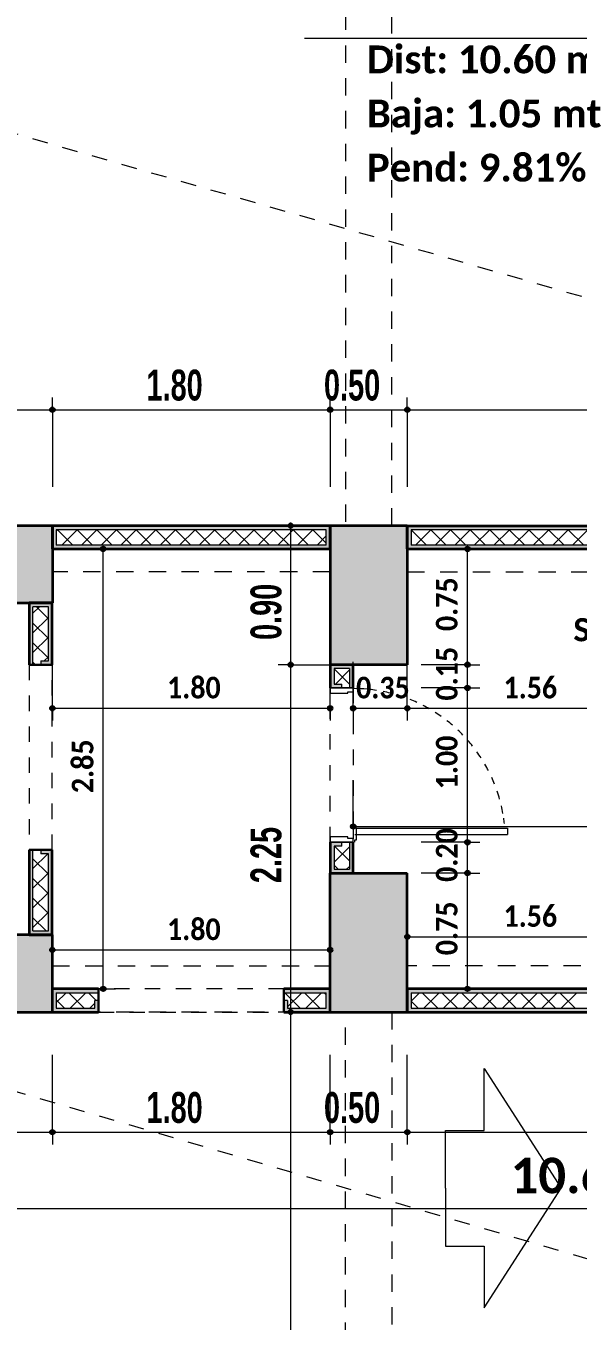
# Model space of a CAD drawing. Header units: metres. Extents: x -144 to 1000, y -717 to 29.
# Drawn here: x 414.81 to 418.39, y -562.43 to -554.04 of the extents above; entities that cross this region are included whole.
import ezdxf

# ---------------------------------------------------------------- set-up
doc = ezdxf.new("R2010")
doc.units = ezdxf.units.M
for name, pattern in [('Basculante', [0.11625, 0.075, -0.04125]), ('basculante modificado', [0.18, 0.1125, -0.0675]), ('Trazo', [0.45, 0.225, -0.225])]:
    doc.linetypes.add(name, pattern=pattern)
doc.layers.get('0').update_dxf_attribs({"color": 1})
for name, color, linetype, lineweight in [('A-ANNO-DIMS', 1, 'Continuous', 9), ('A-DETL', 1, 'Continuous', 9), ('A-DETL-GENF', 1, 'Continuous', 9), ('A-DETL-MEDM', 1, 'Continuous', 30), ('A-DOOR', 1, 'Continuous', 9), ('A-DOOR-FRAM', 1, 'Continuous', 9), ('A-DOOR-HDLN', 1, 'Trazo', 20), ('A-FLOR', 2, 'Continuous', 9), ('A-WALL', 4, 'Continuous', 9), ('G-ANNO-DIMS', 1, 'Continuous', 9), ('G-ANNO-TEXT', 2, 'Continuous', 9), ('S-COLS', 7, 'Continuous', 9)]:
    doc.layers.add(name, color=color, linetype=linetype, lineweight=lineweight)
doc.layers.add('A-WALL-PATT', color=7, linetype='Continuous', lineweight=35, true_color=0x9c9c9c)
doc.styles.add('Britannic Bold_B_3', font='', dxfattribs={"width": 0.7})
doc.styles.add('Calibri_B_1', font='calibrib.ttf', dxfattribs={"height": 0.135})
doc.styles.add('Calibri_B_3', font='calibrib.ttf', dxfattribs={"height": 0.15})
doc.styles.add('Calibri_B_5', font='calibrib.ttf', dxfattribs={"height": 0.66})
doc.styles.add('Calibri_B_6', font='calibrib.ttf', dxfattribs={"width": 0.9})
doc.styles.get('Britannic Bold_B_3').set_extended_font_data('Britannic Bold', bold=True)

# ---------------------------------------------------------------- blocks, each defined once
blk = doc.blocks.new('Y')
at = {"layer": 'A-ANNO-DIMS', "lineweight": 25, "true_color": 0x00592d}
h = blk.add_hatch(color=118, dxfattribs=at)
edge = h.paths.add_edge_path()
edge.add_arc((404.1448, -496.0422), 0.015, 0, 360)
h = blk.add_hatch(color=118, dxfattribs=at)
edge = h.paths.add_edge_path()
edge.add_arc((404.1448, -496.0422), 0.015, 0, 360)
h = blk.add_hatch(color=118, dxfattribs=at)
edge = h.paths.add_edge_path()
edge.add_arc((405.9448, -496.0422), 0.015, 0, 360)
h = blk.add_hatch(color=118, dxfattribs=at)
edge = h.paths.add_edge_path()
edge.add_arc((405.9448, -496.0422), 0.015, 0, 360)
h = blk.add_hatch(color=118, dxfattribs=at)
edge = h.paths.add_edge_path()
edge.add_arc((406.4448, -496.0422), 0.015, 0, 360)
h = blk.add_hatch(color=118, dxfattribs=at)
edge = h.paths.add_edge_path()
edge.add_arc((406.4448, -496.0422), 0.015, 0, 360)
h = blk.add_hatch(color=118, dxfattribs=at)
edge = h.paths.add_edge_path()
edge.add_arc((405.6888, -496.7929), 0.015, 0, 360)
at = {"layer": 'A-ANNO-DIMS', "lineweight": 25}
h = blk.add_hatch(color=256, dxfattribs=at)
edge = h.paths.add_edge_path()
edge.add_arc((404.4747, -496.944), 0.015, 0, 360)
h = blk.add_hatch(color=256, dxfattribs=at)
edge = h.paths.add_edge_path()
edge.add_arc((406.8339, -496.944), 0.015, 0, 360)
at = {"layer": 'A-ANNO-DIMS', "lineweight": 25, "true_color": 0x00592d}
h = blk.add_hatch(color=118, dxfattribs=at)
edge = h.paths.add_edge_path()
edge.add_arc((405.6888, -497.694), 0.015, 0, 360)
h = blk.add_hatch(color=118, dxfattribs=at)
edge = h.paths.add_edge_path()
edge.add_arc((405.6888, -497.694), 0.015, 0, 360)
at = {"layer": 'A-ANNO-DIMS', "lineweight": 25}
h = blk.add_hatch(color=256, dxfattribs=at)
edge = h.paths.add_edge_path()
edge.add_arc((406.8339, -497.694), 0.015, 0, 360)
h = blk.add_hatch(color=256, dxfattribs=at)
edge = h.paths.add_edge_path()
edge.add_arc((406.8339, -497.694), 0.015, 0, 360)
h = blk.add_hatch(color=256, dxfattribs=at)
edge = h.paths.add_edge_path()
edge.add_arc((406.8339, -497.8439), 0.015, 0, 360)
h = blk.add_hatch(color=256, dxfattribs=at)
edge = h.paths.add_edge_path()
edge.add_arc((406.8339, -497.8439), 0.015, 0, 360)
h = blk.add_hatch(color=256, dxfattribs=at)
edge = h.paths.add_edge_path()
edge.add_arc((404.1448, -497.976), 0.015, 0, 360)
h = blk.add_hatch(color=256, dxfattribs=at)
edge = h.paths.add_edge_path()
edge.add_arc((405.9448, -497.976), 0.015, 0, 360)
h = blk.add_hatch(color=256, dxfattribs=at)
edge = h.paths.add_edge_path()
edge.add_arc((406.0947, -497.976), 0.015, 0, 360)
h = blk.add_hatch(color=256, dxfattribs=at)
edge = h.paths.add_edge_path()
edge.add_arc((406.4448, -497.976), 0.015, 0, 360)
h = blk.add_hatch(color=256, dxfattribs=at)
edge = h.paths.add_edge_path()
edge.add_arc((406.4448, -497.976), 0.015, 0, 360)
h = blk.add_hatch(color=256, dxfattribs=at)
edge = h.paths.add_edge_path()
edge.add_arc((406.0947, -498.742), 0.015, 0, 360)
h = blk.add_hatch(color=256, dxfattribs=at)
edge = h.paths.add_edge_path()
edge.add_arc((406.8339, -498.8439), 0.015, 0, 360)
h = blk.add_hatch(color=256, dxfattribs=at)
edge = h.paths.add_edge_path()
edge.add_arc((406.8339, -498.8439), 0.015, 0, 360)
h = blk.add_hatch(color=256, dxfattribs=at)
edge = h.paths.add_edge_path()
edge.add_arc((406.8339, -499.0439), 0.015, 0, 360)
h = blk.add_hatch(color=256, dxfattribs=at)
edge = h.paths.add_edge_path()
edge.add_arc((406.8339, -499.0439), 0.015, 0, 360)
h = blk.add_hatch(color=256, dxfattribs=at)
edge = h.paths.add_edge_path()
edge.add_arc((406.4447, -499.456), 0.015, 0, 360)
h = blk.add_hatch(color=256, dxfattribs=at)
edge = h.paths.add_edge_path()
edge.add_arc((404.1447, -499.5417), 0.015, 0, 360)
h = blk.add_hatch(color=256, dxfattribs=at)
edge = h.paths.add_edge_path()
edge.add_arc((405.9447, -499.5417), 0.015, 0, 360)
h = blk.add_hatch(color=256, dxfattribs=at)
edge = h.paths.add_edge_path()
edge.add_arc((404.4747, -499.7939), 0.015, 0, 360)
h = blk.add_hatch(color=256, dxfattribs=at)
edge = h.paths.add_edge_path()
edge.add_arc((406.8339, -499.7939), 0.015, 0, 360)
at = {"layer": 'A-ANNO-DIMS', "lineweight": 25, "true_color": 0x00592d}
h = blk.add_hatch(color=118, dxfattribs=at)
edge = h.paths.add_edge_path()
edge.add_arc((405.6888, -499.9439), 0.015, 0, 360)
h = blk.add_hatch(color=118, dxfattribs=at)
edge = h.paths.add_edge_path()
edge.add_arc((405.6888, -499.9439), 0.015, 0, 360)
h = blk.add_hatch(color=118, dxfattribs=at)
edge = h.paths.add_edge_path()
edge.add_arc((404.1448, -500.7222), 0.015, 0, 360)
h = blk.add_hatch(color=118, dxfattribs=at)
edge = h.paths.add_edge_path()
edge.add_arc((404.1448, -500.7222), 0.015, 0, 360)
h = blk.add_hatch(color=118, dxfattribs=at)
edge = h.paths.add_edge_path()
edge.add_arc((405.9448, -500.7222), 0.015, 0, 360)
h = blk.add_hatch(color=118, dxfattribs=at)
edge = h.paths.add_edge_path()
edge.add_arc((405.9448, -500.7222), 0.015, 0, 360)
h = blk.add_hatch(color=118, dxfattribs=at)
edge = h.paths.add_edge_path()
edge.add_arc((406.4448, -500.7222), 0.015, 0, 360)
h = blk.add_hatch(color=118, dxfattribs=at)
edge = h.paths.add_edge_path()
edge.add_arc((406.4448, -500.7222), 0.015, 0, 360)
at = {"layer": 'A-WALL-PATT', "true_color": 0x747474}
for points in [[(404.1448, -496.919), (404.1693, -496.919), (404.1693, -496.819), (405.9197, -496.819), (405.9197, -496.919), (405.9447, -496.9186), (405.9447, -496.794), (404.1448, -496.7945), (404.1448, -496.8209)], [(411.8861, -499.9439), (412.2447, -499.9429), (412.2447, -499.8189), (412.2197, -499.8189), (412.2197, -499.9189), (406.4695, -499.9189), (406.4695, -499.8189), (406.4447, -499.819), (406.4447, -499.9439), (411.3555, -499.9439)]]:
    blk.add_hatch(color=8, dxfattribs=at).paths.add_polyline_path(points)
h = blk.add_hatch(color=8, dxfattribs=at)
h.paths.add_polyline_path([(406.4695, -496.919), (406.4695, -496.819), (410.3447, -496.819), (410.3447, -496.794), (406.4448, -496.7943), (406.4448, -496.919)])
h.paths.add_polyline_path([(412.2447, -496.919), (412.2447, -496.794), (411.4447, -496.794), (411.4447, -496.819), (412.2197, -496.819), (412.2197, -496.919)])
at = {"layer": 'A-WALL-PATT', "lineweight": 5, "true_color": 0x747474}
blk.add_hatch(color=8, dxfattribs=at).paths.add_polyline_path([(405.9197, -496.944), (405.9447, -496.944), (405.9447, -496.919), (404.1448, -496.919), (404.1448, -496.944), (404.9884, -496.944)])
at = {"layer": 'A-WALL-PATT', "true_color": 0x747474}
h = blk.add_hatch(color=8, dxfattribs=at)
h.paths.add_polyline_path([(410.3447, -496.944), (410.3447, -496.919), (406.4448, -496.919), (406.4448, -496.944), (410.2944, -496.944)])
h.paths.add_polyline_path([(411.5947, -496.944), (412.2447, -496.944), (412.2447, -496.919), (411.5697, -496.919), (411.5697, -496.944)])
h.paths.add_polyline_path([(411.4697, -496.944), (411.4697, -496.919), (411.4447, -496.919), (411.4447, -496.944)])
h = blk.add_hatch(color=8, dxfattribs=at)
h.paths.add_polyline_path([(403.9943, -499.444), (404.0193, -499.444), (404.0193, -498.894), (403.9943, -498.894), (403.9943, -499.419)])
h.paths.add_polyline_path([(404.0193, -497.694), (404.0193, -497.294), (403.9943, -497.294), (403.9943, -497.694)])
at = {"layer": 'A-WALL-PATT', "lineweight": 5, "true_color": 0x747474}
h = blk.add_hatch(color=8, dxfattribs=at)
h.paths.add_polyline_path([(404.1443, -499.444), (404.1443, -498.894), (404.0693, -498.894), (404.0693, -498.919), (404.1193, -498.919), (404.1193, -499.419), (404.0193, -499.419), (404.0193, -499.444), (404.1193, -499.444)])
h.paths.add_polyline_path([(404.1177, -497.694), (404.1443, -497.694), (404.1443, -497.294), (404.0193, -497.294), (404.0193, -497.319), (404.1193, -497.319), (404.1193, -497.669), (404.0693, -497.669), (404.0693, -497.694)])
h = blk.add_hatch(color=8, dxfattribs=at)
h.paths.add_polyline_path([(405.9447, -499.0439), (406.0697, -499.0439), (406.0697, -499.0189), (405.9697, -499.0189), (405.9697, -498.8689), (406.0197, -498.8689), (406.0197, -498.8439), (405.9447, -498.8439), (405.9447, -499.0189)])
h.paths.add_polyline_path([(405.9697, -497.8439), (406.0197, -497.8439), (406.0197, -497.8189), (405.9697, -497.8189), (405.9697, -497.719), (406.0697, -497.719), (406.0697, -497.694), (405.9447, -497.694), (405.9448, -497.8439)])
at = {"layer": 'A-WALL-PATT', "true_color": 0x747474}
h = blk.add_hatch(color=8, dxfattribs=at)
h.paths.add_polyline_path([(406.0947, -499.0439), (406.0947, -498.8439), (406.0697, -498.8439), (406.0697, -499.0439)])
h.paths.add_polyline_path([(406.0697, -497.8439), (406.0947, -497.8439), (406.0947, -497.694), (406.0697, -497.694), (406.0697, -497.719)])
h = blk.add_hatch(color=8, dxfattribs=at)
h.paths.add_polyline_path([(405.9197, -499.8189), (405.9447, -499.8189), (405.9447, -499.7939), (405.6443, -499.7939), (405.6443, -499.8189), (405.6693, -499.8189)])
h.paths.add_polyline_path([(404.4443, -499.8189), (404.4443, -499.7939), (404.1447, -499.7943), (404.1447, -499.8189), (404.4193, -499.8189)])
at = {"layer": 'A-WALL-PATT', "lineweight": 5, "true_color": 0x747474}
h = blk.add_hatch(color=8, dxfattribs=at)
h.paths.add_polyline_path([(405.9447, -499.9439), (405.9447, -499.8189), (405.9197, -499.8189), (405.9197, -499.9189), (405.6693, -499.9189), (405.6693, -499.8689), (405.6443, -499.8689), (405.6443, -499.9439)])
h.paths.add_polyline_path([(404.1447, -499.9439), (404.4443, -499.9429), (404.4443, -499.8689), (404.4193, -499.8689), (404.4193, -499.9189), (404.1693, -499.9189), (404.1693, -499.8189), (404.1447, -499.8189), (404.1447, -499.9439)])
h = blk.add_hatch(color=8, dxfattribs=at)
h.paths.add_polyline_path([(406.4447, -499.8189), (411.4697, -499.8189), (411.4697, -499.7939), (406.4447, -499.7941)])
h.paths.add_polyline_path([(412.2197, -499.8189), (412.2447, -499.8189), (412.2447, -499.7939), (411.5697, -499.7939), (411.5697, -499.8189), (411.8861, -499.8189)])
at = {"layer": 'S-COLS', "true_color": 0x5b5b5b}
h = blk.add_hatch(color=251, dxfattribs=at)
h.paths.add_polyline_path([(398.7447, -507.644), (398.7447, -506.744), (398.2447, -506.744), (398.2447, -507.644)])
h.paths.add_polyline_path([(416.5445, -507.644), (416.5445, -506.744), (416.0445, -506.744), (416.0445, -507.644)])
h.paths.add_polyline_path([(405.9447, -507.6439), (406.4447, -507.6439), (406.4447, -506.7439), (405.9447, -506.7439), (405.9447, -507.5108)])
h.paths.add_polyline_path([(404.1447, -499.9439), (404.1443, -499.444), (402.4445, -499.444), (402.4445, -497.294), (404.1448, -497.294), (404.1443, -496.794), (402.1445, -496.794), (402.1446, -499.9439), (403.9273, -499.9439)])
h.paths.add_polyline_path([(412.4844, -499.9439), (412.4843, -499.9429), (412.4843, -496.7939), (412.2448, -496.7939), (412.2448, -499.9439), (412.4843, -499.9439)])
h.paths.add_polyline_path([(405.9447, -499.9439), (406.4447, -499.9429), (406.4447, -499.0439), (405.9447, -499.0439), (405.9447, -499.9429)])
h.paths.add_polyline_path([(416.5448, -499.9439), (416.5448, -499.9429), (416.1448, -499.9439)])
h.paths.add_polyline_path([(398.7446, -499.9439), (398.7446, -499.244), (398.2446, -499.244), (398.2446, -499.9439)])
h.paths.add_polyline_path([(406.0496, -497.694), (406.4448, -497.694), (406.4448, -496.794), (405.9448, -496.794), (405.9448, -497.694)])
h.paths.add_polyline_path([(398.7445, -497.494), (398.7445, -496.7929), (398.2445, -496.7929), (398.2445, -497.494)])
h.paths.add_polyline_path([(416.4747, -488.794), (416.5447, -488.794), (416.5447, -487.894), (416.0447, -487.894), (416.0447, -488.794), (416.2093, -488.794)])
h.paths.add_polyline_path([(406.0496, -488.794), (406.4447, -488.794), (406.4447, -487.894), (405.9447, -487.894), (405.9447, -488.794)])
h.paths.add_polyline_path([(399.3447, -488.194), (399.3447, -487.694), (398.4447, -487.694), (398.4447, -488.194)])
at = {"layer": 'A-ANNO-DIMS', "color": 118, "true_color": 0x00592d}
for p, q in [((404.1448, -496.0422), (404.1448, -495.9622)), ((404.1448, -496.0422), (404.1448, -495.9622)), ((405.9448, -496.0422), (405.9448, -495.9622)), ((405.9448, -496.0422), (405.9448, -495.9622)), ((406.4448, -496.0422), (406.4448, -495.9622)), ((406.4448, -496.0422), (406.4448, -495.9622)), ((402.1445, -496.0422), (404.1448, -496.0422)), ((404.1448, -496.0422), (404.1448, -496.5422)), ((404.1448, -496.0422), (405.9448, -496.0422)), ((404.1448, -496.0422), (404.1448, -496.5422)), ((405.9448, -496.0422), (405.9448, -496.5422)), ((405.9448, -496.0422), (406.4448, -496.0422)), ((405.9448, -496.0422), (405.9448, -496.5422)), ((406.4448, -496.0422), (406.4448, -496.5422)), ((406.4448, -496.0422), (412.2448, -496.0422)), ((406.4448, -496.0422), (406.4448, -496.5422)), ((405.6888, -496.7929), (405.6088, -496.7929)), ((405.6888, -496.7929), (405.6888, -497.694)), ((405.6888, -496.7929), (406.4288, -496.7929)), ((405.6888, -497.694), (405.6088, -497.694)), ((405.6888, -497.694), (405.6088, -497.694)), ((405.6888, -497.694), (406.1888, -497.694)), ((405.6888, -497.694), (405.6888, -499.9439)), ((405.6888, -497.694), (406.1888, -497.694)), ((405.6888, -499.9439), (405.6088, -499.9439)), ((405.6888, -499.9439), (405.6088, -499.9439)), ((405.6888, -499.9439), (406.1888, -499.9439)), ((405.6888, -499.9439), (405.6888, -506.7439)), ((405.6888, -499.9439), (406.1888, -499.9439)), ((404.1448, -500.7222), (404.1448, -500.2222)), ((404.1448, -500.7222), (404.1448, -500.2222)), ((405.9448, -500.7222), (405.9448, -500.2222)), ((405.9448, -500.7222), (405.9448, -500.2222)), ((406.4448, -500.7222), (406.4448, -500.2222)), ((406.4448, -500.7222), (406.4448, -500.2222)), ((402.1445, -500.7222), (404.1448, -500.7222)), ((404.1448, -500.7222), (404.1448, -500.8022)), ((404.1448, -500.7222), (405.9448, -500.7222)), ((404.1448, -500.7222), (404.1448, -500.8022)), ((405.9448, -500.7222), (405.9448, -500.8022)), ((405.9448, -500.7222), (406.4448, -500.7222)), ((405.9448, -500.7222), (405.9448, -500.8022)), ((406.4448, -500.7222), (406.4448, -500.8022)), ((406.4448, -500.7222), (412.2448, -500.7222)), ((406.4448, -500.7222), (406.4448, -500.8022))]:
    blk.add_line(p, q, dxfattribs=at)
at = {"layer": 'A-ANNO-DIMS'}
for p, q in [((404.4747, -496.944), (404.1747, -496.944)), ((404.4747, -499.7939), (404.4747, -496.944)), ((404.4747, -496.944), (404.5547, -496.944)), ((406.8339, -496.944), (406.5339, -496.944)), ((406.8339, -497.694), (406.8339, -496.944)), ((406.8339, -496.944), (406.9139, -496.944)), ((404.1448, -497.976), (404.1448, -497.676)), ((405.9448, -497.976), (405.9448, -497.676)), ((406.0947, -497.976), (406.0947, -497.676)), ((406.4448, -497.976), (406.4448, -497.676)), ((406.4448, -497.976), (406.4448, -497.676)), ((406.8339, -497.694), (406.5339, -497.694)), ((406.8339, -497.694), (406.5339, -497.694)), ((406.8339, -497.8439), (406.8339, -497.694)), ((406.8339, -497.694), (406.9139, -497.694)), ((406.8339, -497.694), (406.9139, -497.694)), ((406.8339, -497.8439), (406.5339, -497.8439)), ((406.8339, -497.8439), (406.5339, -497.8439)), ((406.8339, -498.8439), (406.8339, -497.8439)), ((406.8339, -497.8439), (406.9139, -497.8439)), ((406.8339, -497.8439), (406.9139, -497.8439)), ((404.1448, -497.976), (405.9448, -497.976)), ((404.1448, -497.976), (404.1448, -498.056)), ((405.9448, -497.976), (405.9448, -498.056)), ((406.0947, -497.976), (406.4448, -497.976)), ((406.0947, -497.976), (406.0947, -498.056)), ((406.4448, -497.976), (406.4448, -498.056)), ((406.4448, -497.976), (408.0051, -497.976)), ((406.4448, -497.976), (406.4448, -498.056)), ((406.0947, -498.742), (406.0947, -498.442)), ((406.0947, -498.742), (411.4451, -498.742)), ((406.0947, -498.742), (406.0947, -498.822)), ((406.8339, -498.8439), (406.5339, -498.8439)), ((406.8339, -498.8439), (406.5339, -498.8439)), ((406.8339, -499.0439), (406.8339, -498.8439)), ((406.8339, -498.8439), (406.9139, -498.8439)), ((406.8339, -498.8439), (406.9139, -498.8439)), ((406.8339, -499.0439), (406.5339, -499.0439)), ((406.8339, -499.0439), (406.5339, -499.0439)), ((406.8339, -499.7939), (406.8339, -499.0439)), ((406.8339, -499.0439), (406.9139, -499.0439)), ((406.8339, -499.0439), (406.9139, -499.0439)), ((406.4447, -499.456), (406.4447, -499.156)), ((404.1447, -499.5417), (404.1447, -499.2417)), ((405.9447, -499.5417), (405.9447, -499.2417)), ((406.4447, -499.456), (408.0051, -499.456)), ((406.4447, -499.456), (406.4447, -499.536)), ((404.1447, -499.5417), (405.9447, -499.5417)), ((404.1447, -499.5417), (404.1447, -499.6217)), ((405.9447, -499.5417), (405.9447, -499.6217)), ((404.4747, -499.7939), (404.1747, -499.7939)), ((404.4747, -499.7939), (404.5547, -499.7939)), ((406.8339, -499.7939), (406.5339, -499.7939)), ((406.8339, -499.7939), (406.9139, -499.7939))]:
    blk.add_line(p, q, dxfattribs=at)
at = {"layer": 'A-ANNO-DIMS', "color": 156, "true_color": 0x004080}
blk.add_line((402.1443, -501.2166), (412.7447, -501.2166), dxfattribs=at)
at = {"layer": 'A-ANNO-DIMS', "color": 118, "lineweight": 25, "true_color": 0x00592d}
for centre in [(404.1448, -496.0422), (404.1448, -496.0422), (405.9448, -496.0422), (405.9448, -496.0422), (406.4448, -496.0422), (406.4448, -496.0422), (405.6888, -496.7929), (405.6888, -497.694), (405.6888, -497.694), (405.6888, -499.9439), (405.6888, -499.9439), (404.1448, -500.7222), (404.1448, -500.7222), (405.9448, -500.7222), (405.9448, -500.7222), (406.4448, -500.7222), (406.4448, -500.7222)]:
    blk.add_circle(centre, 0.015, dxfattribs=at)
at = {"layer": 'A-ANNO-DIMS', "lineweight": 25}
for centre in [(404.4747, -496.944), (406.8339, -496.944), (406.8339, -497.694), (406.8339, -497.694), (406.8339, -497.8439), (406.8339, -497.8439), (404.1448, -497.976), (405.9448, -497.976), (406.0947, -497.976), (406.4448, -497.976), (406.4448, -497.976), (406.0947, -498.742), (406.8339, -498.8439), (406.8339, -498.8439), (406.8339, -499.0439), (406.8339, -499.0439), (406.4447, -499.456), (404.1447, -499.5417), (405.9447, -499.5417), (404.4747, -499.7939), (406.8339, -499.7939)]:
    blk.add_circle(centre, 0.015, dxfattribs=at)
at = {"layer": 'A-DETL', "color": 7, "linetype": 'basculante modificado'}
for p, q in [((406.0447, -488.794), (406.0447, -496.7929)), ((406.3447, -496.7929), (406.3447, -488.794)), ((404.1447, -496.7929), (405.9447, -496.7929)), ((412.2445, -496.7929), (406.4445, -496.7929)), ((405.9447, -497.0929), (404.1443, -497.0929)), ((406.4445, -497.0929), (412.2447, -497.0929)), ((404.1443, -499.6439), (405.9447, -499.6439)), ((412.2447, -499.6439), (406.4445, -499.6439)), ((405.9447, -499.9439), (404.1443, -499.9439)), ((406.0447, -506.7439), (406.0447, -499.9439)), ((406.3447, -499.9439), (406.3447, -506.7439)), ((406.4445, -499.9439), (412.2447, -499.9439))]:
    blk.add_line(p, q, dxfattribs=at)
at = {"layer": 'A-DETL', "color": 9, "linetype": 'Basculante', "true_color": 0xc0c0c0}
for p, q in [((402.094, -493.7329), (412.7447, -496.7929)), ((402.1443, -499.9429), (412.7447, -503.0449))]:
    blk.add_line(p, q, dxfattribs=at)
at = {"layer": 'A-DETL-GENF', "linetype": 'Basculante'}
for p, q in [((403.9943, -497.694), (403.9943, -498.894)), ((404.1443, -498.894), (404.1443, -497.694)), ((405.9447, -498.8439), (405.9447, -497.8439)), ((405.9447, -497.8439), (406.0947, -497.8439)), ((406.0947, -497.8439), (406.0947, -498.8439)), ((406.0947, -498.8439), (405.9447, -498.8439)), ((405.6443, -499.7939), (404.4443, -499.7939)), ((404.4443, -499.9439), (405.6443, -499.9439))]:
    blk.add_line(p, q, dxfattribs=at)
at = {"layer": 'A-DETL-GENF'}
for p, q in [((406.9421, -500.7106), (406.9421, -500.3106)), ((406.9421, -500.3106), (407.4421, -501.0856)), ((406.6921, -501.0856), (406.6921, -500.7106)), ((406.6921, -500.7106), (406.9421, -500.7106)), ((406.6921, -501.0856), (406.6921, -501.4606)), ((406.9421, -501.8606), (407.4421, -501.0856)), ((406.6921, -501.4606), (406.9421, -501.4606)), ((406.9421, -501.4606), (406.9421, -501.8606))]:
    blk.add_line(p, q, dxfattribs=at)
at = {"layer": 'A-DETL-MEDM'}
for p, q in [((404.1443, -497.694), (403.9943, -497.694)), ((403.9943, -498.894), (404.1443, -498.894)), ((404.4443, -499.7939), (404.4443, -499.9439)), ((405.6443, -499.9439), (405.6443, -499.7939))]:
    blk.add_line(p, q, dxfattribs=at)
at = {"layer": 'A-DOOR', "lineweight": 15}
for p, q in [((406.1147, -498.7539), (407.0947, -498.7539)), ((406.1147, -498.8289), (406.1147, -498.7539)), ((407.0947, -498.7539), (407.0947, -498.7939)), ((406.1047, -498.7939), (407.0947, -498.7939)), ((406.1047, -498.8289), (406.1147, -498.8289)), ((406.1047, -498.8439), (406.1047, -498.8289))]:
    blk.add_line(p, q, dxfattribs=at)
at = {"layer": 'A-DOOR'}
blk.add_line((406.0947, -498.8439), (405.9447, -498.8439), dxfattribs=at)
for start, end in [(84.86021, 90), (81.40092, 84.05706), (76.09186, 78.74617), (70.78086, 73.43707), (65.46046, 68.1223), (60.12331, 62.79443), (54.7622, 57.44619), (49.37018, 52.07048), (43.94059, 46.66048), (38.46716, 41.20973), (32.94407, 35.71217), (27.36602, 30.16222), (21.72829, 24.55488), (15.83157, 18.88574), (10.25822, 13.15108), (10.25822, 13.15108), (6.45945, 8.44999)]:
    blk.add_arc((406.097, -498.8322), 0.9833, start, end, dxfattribs=at)
at = {"layer": 'A-DOOR-FRAM'}
for p, q in [((405.9447, -497.8439), (405.9447, -497.8789)), ((406.0947, -497.8439), (405.9447, -497.8439)), ((406.0947, -497.8689), (406.0947, -497.8439)), ((405.9447, -497.8789), (406.0597, -497.8789)), ((406.0597, -497.8789), (406.0597, -497.8689)), ((406.0597, -497.8689), (406.0947, -497.8689)), ((405.9447, -498.8089), (405.9447, -498.8439)), ((406.0597, -498.8089), (405.9447, -498.8089)), ((405.9447, -498.8439), (406.0947, -498.8439)), ((406.0597, -498.8189), (406.0597, -498.8089)), ((406.0947, -498.8189), (406.0597, -498.8189)), ((406.0947, -498.8439), (406.0947, -498.8189))]:
    blk.add_line(p, q, dxfattribs=at)
at = {"layer": 'A-DOOR-HDLN'}
blk.add_line((405.9447, -497.8439), (406.0947, -497.8439), dxfattribs=at)
at = {"layer": 'A-FLOR'}
blk.add_line((398.7445, -496.7929), (412.5447, -496.7929), dxfattribs=at)
at = {"layer": 'A-WALL', "lineweight": 35}
for p, q in [((405.9447, -496.794), (404.1443, -496.794)), ((404.1443, -496.794), (404.1443, -496.944)), ((405.9447, -496.944), (405.9447, -496.794)), ((406.4445, -496.944), (406.4445, -496.794)), ((406.4445, -496.794), (412.2447, -496.794)), ((404.1443, -496.944), (405.9447, -496.944)), ((406.4445, -496.944), (407.7049, -496.944)), ((403.9943, -497.294), (403.9943, -497.694)), ((404.1443, -497.294), (403.9943, -497.294)), ((404.1443, -497.694), (404.1443, -497.294)), ((406.0947, -497.694), (405.9447, -497.694)), ((405.9447, -497.694), (405.9447, -497.8439)), ((406.0947, -497.8439), (406.0947, -497.694)), ((405.9447, -498.8439), (405.9447, -499.0439)), ((406.0947, -499.0439), (406.0947, -498.8439)), ((403.9943, -498.894), (403.9943, -499.444)), ((404.1443, -499.444), (404.1443, -498.894)), ((405.9447, -499.0439), (406.0947, -499.0439)), ((403.9943, -499.444), (404.1443, -499.444)), ((404.4443, -499.7939), (404.1443, -499.7939)), ((404.1443, -499.7939), (404.1443, -499.9439)), ((405.9447, -499.7939), (405.6443, -499.7939)), ((405.9447, -499.9439), (405.9447, -499.7939)), ((407.7049, -499.7939), (406.4445, -499.7939)), ((406.4445, -499.7939), (406.4445, -499.9439)), ((404.1443, -499.9439), (404.4443, -499.9439)), ((405.6443, -499.9439), (405.9447, -499.9439)), ((406.4445, -499.9439), (412.2447, -499.9439))]:
    blk.add_line(p, q, dxfattribs=at)
at = {"layer": 'A-WALL'}
for p, q in [((404.1693, -496.819), (404.1693, -496.919)), ((405.9197, -496.819), (404.1693, -496.819)), ((405.9197, -496.919), (405.9197, -496.819)), ((406.4695, -496.819), (406.4695, -496.919)), ((412.2197, -496.819), (406.4695, -496.819)), ((405.9197, -496.919), (404.1693, -496.919)), ((411.4697, -496.919), (406.4695, -496.919)), ((404.1193, -497.319), (404.0193, -497.319)), ((404.0193, -497.694), (404.0193, -497.319)), ((404.1193, -497.669), (404.1193, -497.319)), ((404.0693, -497.669), (404.0693, -497.694)), ((404.0693, -497.669), (404.1193, -497.669)), ((405.9697, -497.719), (405.9697, -497.8189)), ((406.0697, -497.719), (405.9697, -497.719)), ((406.0697, -497.719), (406.0697, -497.8439)), ((405.9697, -497.8189), (406.0197, -497.8189)), ((406.0197, -497.8439), (406.0197, -497.8189)), ((406.0197, -498.8689), (406.0197, -498.8439)), ((406.0697, -498.8439), (406.0697, -499.0189)), ((404.0193, -499.419), (404.0193, -498.894)), ((404.0693, -498.894), (404.0693, -498.919)), ((404.1193, -498.919), (404.0693, -498.919)), ((404.1193, -499.419), (404.1193, -498.919)), ((405.9697, -498.8689), (405.9697, -499.0189)), ((406.0197, -498.8689), (405.9697, -498.8689)), ((405.9697, -499.0189), (406.0697, -499.0189)), ((404.0193, -499.419), (404.1193, -499.419)), ((404.1693, -499.8189), (404.1693, -499.9189)), ((404.1693, -499.8189), (404.4443, -499.8189)), ((405.6443, -499.8189), (405.9197, -499.8189)), ((405.9197, -499.9189), (405.9197, -499.8189)), ((406.4695, -499.8189), (411.4697, -499.8189)), ((406.4695, -499.8189), (406.4695, -499.9189)), ((404.1693, -499.9189), (404.4193, -499.9189)), ((404.4443, -499.8689), (404.4193, -499.8689)), ((404.4193, -499.9189), (404.4193, -499.8689)), ((405.6693, -499.8689), (405.6443, -499.8689)), ((405.6693, -499.8689), (405.6693, -499.9189)), ((405.6693, -499.9189), (405.9197, -499.9189)), ((406.4695, -499.9189), (412.2197, -499.9189))]:
    blk.add_line(p, q, dxfattribs=at)
at = {"layer": 'A-WALL-PATT', "color": 1, "lineweight": 5, "true_color": 0xff0000}
for p, q in [((404.1693, -496.8283), (404.1786, -496.819)), ((404.2782, -496.919), (404.1782, -496.819)), ((404.2059, -496.919), (404.3059, -496.819)), ((404.4055, -496.919), (404.3055, -496.819)), ((404.3332, -496.919), (404.4332, -496.819)), ((404.5327, -496.919), (404.4327, -496.819)), ((404.4605, -496.919), (404.5605, -496.819)), ((404.66, -496.919), (404.56, -496.819)), ((404.5877, -496.919), (404.6877, -496.819)), ((404.7873, -496.919), (404.6873, -496.819)), ((404.715, -496.919), (404.815, -496.819)), ((404.9146, -496.919), (404.8146, -496.819)), ((404.8423, -496.919), (404.9423, -496.819)), ((405.0419, -496.919), (404.9419, -496.819)), ((404.9696, -496.919), (405.0696, -496.819)), ((405.1691, -496.919), (405.0691, -496.819)), ((405.0969, -496.919), (405.1969, -496.819)), ((405.2964, -496.919), (405.1964, -496.819)), ((405.2241, -496.919), (405.3241, -496.819)), ((405.4237, -496.919), (405.3237, -496.819)), ((405.3514, -496.919), (405.4514, -496.819)), ((405.551, -496.919), (405.451, -496.819)), ((405.4787, -496.919), (405.5787, -496.819)), ((405.6783, -496.919), (405.5783, -496.819)), ((405.606, -496.919), (405.706, -496.819)), ((405.8055, -496.919), (405.7055, -496.819)), ((405.7332, -496.919), (405.8332, -496.819)), ((405.9197, -496.9059), (405.8328, -496.819)), ((406.4695, -496.8191), (406.4696, -496.819)), ((406.5692, -496.919), (406.4695, -496.8193)), ((406.4969, -496.919), (406.5969, -496.819)), ((406.6965, -496.919), (406.5965, -496.819)), ((406.6242, -496.919), (406.7242, -496.819)), ((406.8238, -496.919), (406.7238, -496.819)), ((406.7515, -496.919), (406.8515, -496.819)), ((406.951, -496.919), (406.851, -496.819)), ((406.8788, -496.919), (406.9788, -496.819)), ((407.0783, -496.919), (406.9783, -496.819)), ((407.006, -496.919), (407.106, -496.819)), ((407.2056, -496.919), (407.1056, -496.819)), ((407.1333, -496.919), (407.2333, -496.819)), ((407.3329, -496.919), (407.2329, -496.819)), ((407.2606, -496.919), (407.3606, -496.819)), ((407.4602, -496.919), (407.3602, -496.819)), ((407.3879, -496.919), (407.4879, -496.819)), ((407.5874, -496.919), (407.4874, -496.819)), ((407.5152, -496.919), (407.6152, -496.819)), ((405.8605, -496.919), (405.9197, -496.8598)), ((404.0193, -497.3601), (404.0605, -497.319)), ((404.1193, -497.3965), (404.0418, -497.319)), ((404.0193, -497.4874), (404.1193, -497.3874)), ((404.1193, -497.5238), (404.0193, -497.4238)), ((404.0193, -497.6147), (404.1193, -497.5147)), ((404.1193, -497.6511), (404.0193, -497.5511)), ((404.0923, -497.669), (404.1193, -497.642)), ((404.035, -497.694), (404.0193, -497.6783)), ((404.0673, -497.694), (404.0693, -497.692)), ((406.0697, -497.8196), (405.9697, -497.7196)), ((405.9788, -497.8189), (406.0697, -497.728)), ((404.0193, -499.0147), (404.1151, -498.919)), ((404.1193, -498.9239), (404.1144, -498.919)), ((405.9697, -498.9735), (406.0697, -498.8735)), ((406.0697, -498.9651), (405.9736, -498.8689)), ((404.1193, -499.0511), (404.0193, -498.9511)), ((405.9963, -499.0189), (405.9697, -498.9923)), ((406.0516, -499.0189), (406.0697, -499.0008)), ((404.0193, -499.142), (404.1193, -499.042)), ((404.1193, -499.1784), (404.0193, -499.0784)), ((404.0193, -499.2693), (404.1193, -499.1693)), ((404.1193, -499.3057), (404.0193, -499.2057)), ((404.0193, -499.3966), (404.1193, -499.2966)), ((404.1053, -499.419), (404.0193, -499.333)), ((404.1693, -499.883), (404.2334, -499.8189)), ((404.3507, -499.9189), (404.2507, -499.8189)), ((404.2607, -499.9189), (404.3607, -499.8189)), ((404.428, -499.8689), (404.378, -499.8189)), ((405.7508, -499.9189), (405.6508, -499.8189)), ((405.6693, -499.9103), (405.7607, -499.8189)), ((405.8781, -499.9189), (405.7781, -499.8189)), ((405.788, -499.9189), (405.888, -499.8189)), ((405.9197, -499.8333), (405.9053, -499.8189)), ((406.4695, -499.8738), (406.5244, -499.8189)), ((406.6417, -499.9189), (406.5417, -499.8189)), ((406.5517, -499.9189), (406.6517, -499.8189)), ((406.769, -499.9189), (406.669, -499.8189)), ((406.679, -499.9189), (406.779, -499.8189)), ((406.8963, -499.9189), (406.7963, -499.8189)), ((406.8062, -499.9189), (406.9062, -499.8189)), ((407.0236, -499.9189), (406.9236, -499.8189)), ((406.9335, -499.9189), (407.0335, -499.8189)), ((407.1508, -499.9189), (407.0508, -499.8189)), ((407.0608, -499.9189), (407.1608, -499.8189)), ((407.2781, -499.9189), (407.1781, -499.8189)), ((407.1881, -499.9189), (407.2881, -499.8189)), ((407.4054, -499.9189), (407.3054, -499.8189)), ((407.3154, -499.9189), (407.4154, -499.8189)), ((407.5327, -499.9189), (407.4327, -499.8189)), ((407.4426, -499.9189), (407.5426, -499.8189)), ((404.2234, -499.9189), (404.1693, -499.8648)), ((404.3879, -499.9189), (404.4193, -499.8875)), ((404.4379, -499.8689), (404.4443, -499.8625)), ((405.9153, -499.9189), (405.9197, -499.9145)), ((406.5144, -499.9189), (406.4695, -499.874))]:
    blk.add_line(p, q, dxfattribs=at)
at = {"layer": 'G-ANNO-DIMS'}
blk.add_line((405.7792, -493.6342), (408.2792, -493.6342), dxfattribs=at)
at = {"layer": 'S-COLS', "lineweight": 35}
for p, q in [((404.1448, -496.794), (402.1445, -496.794)), ((404.1448, -496.794), (404.1448, -497.294)), ((406.4448, -496.794), (405.9448, -496.794)), ((405.9448, -496.794), (405.9448, -497.694)), ((406.4448, -496.794), (406.4448, -497.694)), ((402.4445, -497.294), (404.1448, -497.294)), ((406.4448, -497.694), (405.9448, -497.694)), ((405.9447, -499.9439), (405.9447, -499.0439)), ((405.9447, -499.0439), (406.4447, -499.0439)), ((406.4447, -499.9439), (406.4447, -499.0439)), ((404.1447, -499.444), (402.4445, -499.444)), ((404.1447, -499.9439), (404.1447, -499.444)), ((402.1445, -499.9439), (404.1447, -499.9439)), ((405.9447, -499.9439), (406.4447, -499.9439))]:
    blk.add_line(p, q, dxfattribs=at)
at = {"layer": 'A-ANNO-DIMS', "color": 118, "true_color": 0x00592d, "char_height": 0.2, "width": 0.696141, "attachment_point": 1, "line_spacing_factor": 1.000203, "style": 'Britannic Bold_B_3'}
for s, insert in [('1.80', (404.7547, -495.7822)), ('0.50', (405.9047, -495.7822)), ('1.80', (404.7547, -500.4622)), ('0.50', (405.9047, -500.4622))]:
    blk.add_mtext(s, dxfattribs=dict(at, insert=insert))
at = {"layer": 'A-ANNO-DIMS', "char_height": 0.14, "width": 0.376134, "attachment_point": 1, "rotation": 90, "line_spacing_factor": 1.158048, "style": 'Calibri_B_6'}
for s, insert in [('0.75', (406.6299, -497.4757)), ('0.15', (406.6299, -497.9257)), ('1.00', (406.6299, -498.5006)), ('2.85', (404.2706, -498.5257)), ('0.20', (406.6299, -499.1006)), ('0.75', (406.6299, -499.5756))]:
    blk.add_mtext(s, dxfattribs=dict(at, insert=insert))
at = {"layer": 'A-ANNO-DIMS', "color": 118, "true_color": 0x00592d, "char_height": 0.2, "width": 0.696141, "attachment_point": 1, "rotation": 90, "line_spacing_factor": 1.000203, "style": 'Britannic Bold_B_3'}
for s, insert in [('0.90', (405.4288, -497.5335)), ('2.25', (405.4288, -499.109))]:
    blk.add_mtext(s, dxfattribs=dict(at, insert=insert))
at = {"layer": 'A-ANNO-DIMS', "char_height": 0.14, "width": 0.376134, "attachment_point": 1, "line_spacing_factor": 1.158048, "style": 'Calibri_B_6'}
for s, insert in [('1.80', (404.8881, -497.772)), ('0.35', (406.113, -497.772)), ('1.56', (407.0682, -497.772)), ('1.56', (407.0681, -499.2519)), ('1.80', (404.8879, -499.3377))]:
    blk.add_mtext(s, dxfattribs=dict(at, insert=insert))
at = {"layer": 'A-ANNO-DIMS', "color": 156, "true_color": 0x004080, "insert": (407.1138, -500.8878), "char_height": 0.23, "width": 0.793726, "attachment_point": 1, "line_spacing_factor": 1.158048, "style": 'Calibri_B_5'}
blk.add_mtext('10.60', dxfattribs=at)
at = {"layer": 'G-ANNO-TEXT', "style": 'Calibri_B_3'}
for s, p in [('Dist: 10.60 mt', (406.1825, -493.8622)), ('Baja: 1.05 mt', (406.1825, -494.2128)), ('Pend: 9.81%%%', (406.1825, -494.5634))]:
    blk.add_text(s, height=0.18, rotation=360, dxfattribs=at).set_placement(p)
at = {"layer": 'G-ANNO-TEXT', "style": 'Calibri_B_1'}
blk.add_text('Sube', height=0.15, dxfattribs=at).set_placement((407.5204, -497.5421))

msp = doc.modelspace()

# ---------------------------------------------------------------- block references
at = {"color": 3}
msp.add_blockref('Y', (10.839, -60.481), dxfattribs=at)

doc.saveas('drawing.dxf')
